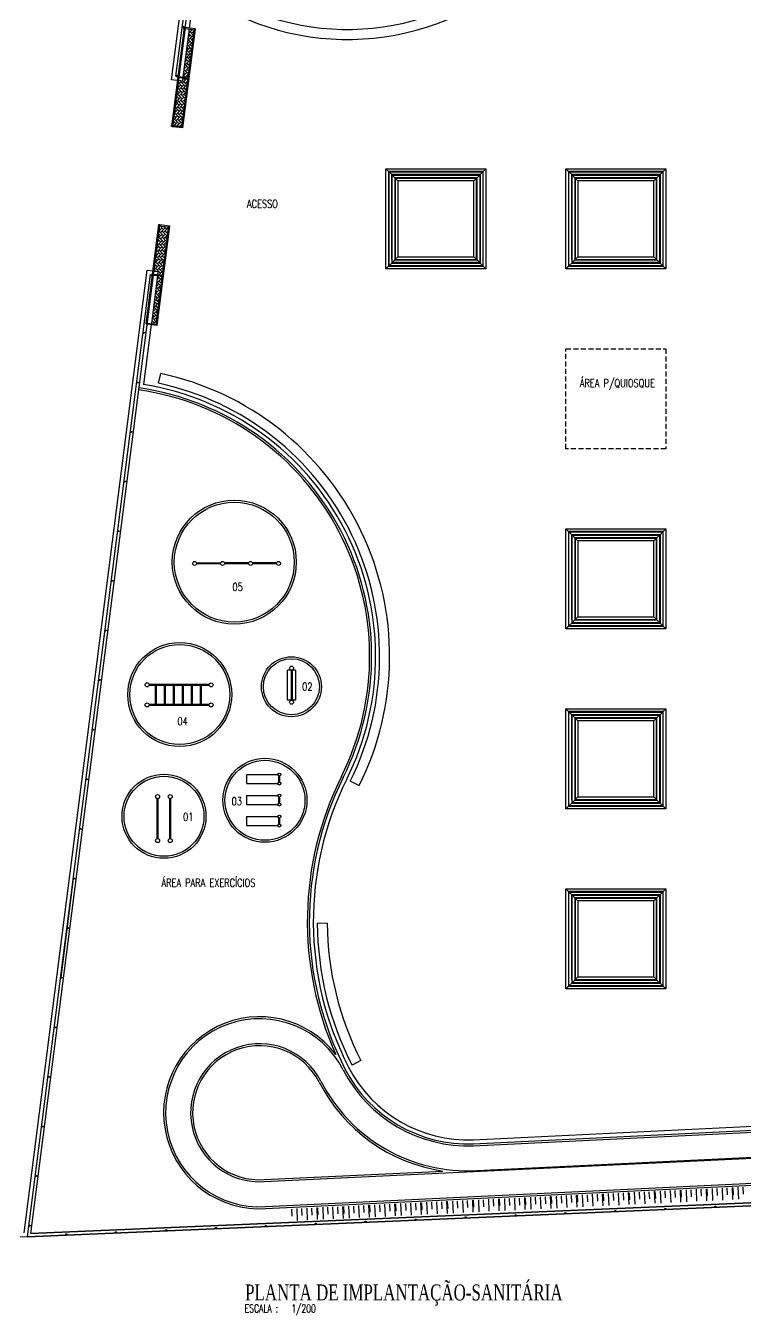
# Model space of a CAD drawing. Header units: inches. Extents: x 542787 to 543192, y 9574025 to 9574373.
# Drawn here: x 542994.6 to 543030.6, y 9574034.9 to 9574099.4 of the extents above; entities that cross this region are included whole.
import ezdxf
from ezdxf.enums import TextEntityAlignment as Align

# ---------------------------------------------------------------- set-up
doc = ezdxf.new("R2010")
doc.units = ezdxf.units.IN
doc.header["$MEASUREMENT"] = 0
doc.linetypes.add('CONTINUO', pattern=[0])
doc.linetypes.add('HIDDEN', pattern=[0.375, 0.25, -0.125])
for name, color, linetype in [('I-ARQ', 8, 'Continuous'), ('I-NORMO_ARQ', 8, 'Continuous'), ('I-NORMO_INST', 4, 'Continuous')]:
    doc.layers.add(name, color=color, linetype=linetype)
doc.styles.add('ROMANS', font='romans.shx', dxfattribs={"height": 0.025})
doc.styles.add('TITULO', font='times.ttf')

# ---------------------------------------------------------------- blocks, each defined once
blk = doc.blocks.new('MARACANAÚ')
at = {"layer": 'I-ARQ'}
for p, q in [((543300.35, 9574042.499), (543293.893, 9574194.275)), ((543293.893, 9574194.275), (543300.35, 9574042.499)), ((543300.193, 9574042.67), (543293.749, 9574194.12)), ((543293.749, 9574194.12), (543300.193, 9574042.67)), ((543295.498, 9574064.796), (543290.68, 9574163.373)), ((543295.698, 9574064.806), (543290.88, 9574163.383)), ((543295.799, 9574064.81), (543290.974, 9574163.518)), ((543295.798, 9574064.81), (543290.979, 9574163.417)), ((543297.042, 9574064.968), (543292.224, 9574163.555)), ((543297.595, 9574054.337), (543292.331, 9574163.374)), ((543298.843, 9574054.4), (543293.58, 9574163.425)), ((543298.943, 9574054.404), (543293.68, 9574163.43)), ((543297.873, 9574078.281), (543298.224, 9574078.298)), ((543297.875, 9574078.038), (543298.477, 9574078.067)), ((543297.889, 9574077.738), (543298.491, 9574077.767)), ((543297.897, 9574077.781), (543298.248, 9574077.798)), ((543297.912, 9574077.482), (543298.262, 9574077.499)), ((543297.914, 9574077.239), (543298.515, 9574077.268)), ((543297.936, 9574076.982), (543298.287, 9574076.999)), ((543297.938, 9574076.739), (543298.539, 9574076.768)), ((543297.952, 9574076.44), (543298.554, 9574076.469)), ((543297.96, 9574076.483), (543298.311, 9574076.5)), ((543298.826, 9574076.927), (543298.886, 9574076.929)), ((543298.828, 9574076.877), (543298.826, 9574076.927)), ((543298.888, 9574076.879), (543298.828, 9574076.877)), ((543298.886, 9574076.929), (543298.888, 9574076.879)), ((543297.974, 9574076.183), (543298.325, 9574076.2)), ((543297.976, 9574075.94), (543298.578, 9574075.969)), ((543297.999, 9574075.684), (543298.349, 9574075.701)), ((543298, 9574075.441), (543298.602, 9574075.47)), ((543298.015, 9574075.141), (543298.616, 9574075.17)), ((543298.023, 9574075.184), (543298.373, 9574075.201)), ((543298.037, 9574074.885), (543298.388, 9574074.902)), ((543298.039, 9574074.642), (543298.64, 9574074.671)), ((543298.061, 9574074.385), (543298.412, 9574074.402)), ((543298.932, 9574074.429), (543298.992, 9574074.432)), ((543298.934, 9574074.379), (543298.932, 9574074.429)), ((543298.994, 9574074.382), (543298.934, 9574074.379)), ((543298.992, 9574074.432), (543298.994, 9574074.382)), ((543298.063, 9574074.142), (543298.665, 9574074.171)), ((543298.077, 9574073.843), (543298.679, 9574073.872)), ((543298.085, 9574073.886), (543298.436, 9574073.903)), ((543298.1, 9574073.586), (543298.45, 9574073.603)), ((543298.102, 9574073.343), (543298.703, 9574073.372)), ((543298.124, 9574073.087), (543298.475, 9574073.104)), ((543298.126, 9574072.844), (543298.727, 9574072.873)), ((543298.14, 9574072.544), (543298.742, 9574072.573)), ((543298.148, 9574072.587), (543298.499, 9574072.604)), ((543298.162, 9574072.288), (543298.513, 9574072.305)), ((543298.164, 9574072.045), (543298.766, 9574072.074)), ((543298.187, 9574071.788), (543298.537, 9574071.805)), ((543299.038, 9574071.931), (543299.098, 9574071.934)), ((543299.04, 9574071.881), (543299.038, 9574071.931)), ((543299.1, 9574071.884), (543299.04, 9574071.881)), ((543299.098, 9574071.934), (543299.1, 9574071.884)), ((543298.188, 9574071.545), (543298.79, 9574071.574)), ((543298.203, 9574071.246), (543298.804, 9574071.275)), ((543298.211, 9574071.289), (543298.561, 9574071.306)), ((543298.225, 9574070.989), (543298.576, 9574071.006)), ((543298.227, 9574070.746), (543298.829, 9574070.775)), ((543298.249, 9574070.49), (543298.6, 9574070.507)), ((543298.251, 9574070.247), (543298.853, 9574070.276)), ((543298.266, 9574069.947), (543298.867, 9574069.976)), ((543298.273, 9574069.991), (543298.624, 9574070.007)), ((543298.288, 9574069.691), (543298.639, 9574069.708)), ((543298.29, 9574069.448), (543298.891, 9574069.477)), ((543298.312, 9574069.191), (543298.663, 9574069.208)), ((543299.144, 9574069.434), (543299.204, 9574069.436)), ((543299.147, 9574069.384), (543299.144, 9574069.434)), ((543299.207, 9574069.386), (543299.147, 9574069.384)), ((543299.204, 9574069.436), (543299.207, 9574069.386)), ((543298.314, 9574068.948), (543298.915, 9574068.977)), ((543298.328, 9574068.649), (543298.93, 9574068.678)), ((543298.336, 9574068.692), (543298.687, 9574068.709)), ((543298.35, 9574068.392), (543298.701, 9574068.409)), ((543298.352, 9574068.149), (543298.954, 9574068.178)), ((543298.375, 9574067.893), (543298.725, 9574067.91)), ((543298.376, 9574067.65), (543298.978, 9574067.679)), ((543298.391, 9574067.35), (543298.992, 9574067.379)), ((543298.399, 9574067.394), (543298.749, 9574067.41)), ((543298.413, 9574067.094), (543298.764, 9574067.111)), ((543298.415, 9574066.851), (543299.017, 9574066.88)), ((543299.251, 9574066.936), (543299.311, 9574066.938)), ((543299.253, 9574066.886), (543299.251, 9574066.936)), ((543299.313, 9574066.889), (543299.253, 9574066.886)), ((543299.311, 9574066.938), (543299.313, 9574066.889)), ((543298.437, 9574066.594), (543298.788, 9574066.611)), ((543298.439, 9574066.351), (543299.041, 9574066.38)), ((543298.454, 9574066.052), (543299.055, 9574066.081)), ((543298.461, 9574066.095), (543298.812, 9574066.112)), ((543298.476, 9574065.795), (543298.827, 9574065.812)), ((543298.478, 9574065.552), (543299.079, 9574065.581)), ((543298.5, 9574065.296), (543298.851, 9574065.313)), ((543298.502, 9574065.053), (543299.103, 9574065.082)), ((543298.516, 9574064.753), (543299.118, 9574064.782)), ((543298.524, 9574064.797), (543298.875, 9574064.813)), ((543298.539, 9574064.497), (543298.889, 9574064.514)), ((543298.54, 9574064.254), (543299.142, 9574064.283)), ((543299.357, 9574064.438), (543299.417, 9574064.441)), ((543299.359, 9574064.388), (543299.357, 9574064.438)), ((543299.419, 9574064.391), (543299.359, 9574064.388)), ((543299.417, 9574064.441), (543299.419, 9574064.391)), ((543298.563, 9574063.997), (543298.913, 9574064.014)), ((543298.564, 9574063.754), (543299.166, 9574063.783)), ((543298.579, 9574063.455), (543299.18, 9574063.484)), ((543298.587, 9574063.498), (543298.937, 9574063.515)), ((543297.495, 9574054.332), (543297.063, 9574063.278)), ((543298.601, 9574063.198), (543298.952, 9574063.215)), ((543298.603, 9574062.955), (543299.205, 9574062.984)), ((543298.625, 9574062.699), (543298.976, 9574062.716)), ((543298.627, 9574062.456), (543299.229, 9574062.485)), ((543298.642, 9574062.156), (543299.243, 9574062.185)), ((543298.649, 9574062.2), (543299, 9574062.217)), ((543298.664, 9574061.9), (543299.015, 9574061.917)), ((543298.666, 9574061.657), (543299.267, 9574061.686)), ((543299.463, 9574061.94), (543299.523, 9574061.943)), ((543299.465, 9574061.89), (543299.463, 9574061.94)), ((543299.525, 9574061.893), (543299.465, 9574061.89)), ((543299.523, 9574061.943), (543299.525, 9574061.893)), ((543298.688, 9574061.401), (543299.039, 9574061.417)), ((543298.69, 9574061.157), (543299.291, 9574061.186)), ((543298.704, 9574060.858), (543299.306, 9574060.887)), ((543298.712, 9574060.901), (543299.063, 9574060.918)), ((543298.727, 9574060.601), (543299.077, 9574060.618)), ((543298.728, 9574060.358), (543299.33, 9574060.387)), ((543298.751, 9574060.102), (543299.101, 9574060.119)), ((543298.752, 9574059.859), (543299.354, 9574059.888)), ((543298.767, 9574059.559), (543299.369, 9574059.588)), ((543298.775, 9574059.603), (543299.125, 9574059.62)), ((543277.567, 9574058.646), (543277.791, 9574059.093)), ((543291.546, 9574059.176), (543291.775, 9574058.731)), ((543298.789, 9574059.303), (543299.14, 9574059.32)), ((543298.791, 9574059.06), (543299.393, 9574059.089)), ((543299.57, 9574059.443), (543299.63, 9574059.445)), ((543299.572, 9574059.393), (543299.57, 9574059.443)), ((543299.632, 9574059.395), (543299.572, 9574059.393)), ((543299.63, 9574059.445), (543299.632, 9574059.395)), ((543298.813, 9574058.804), (543299.164, 9574058.82)), ((543298.815, 9574058.56), (543299.417, 9574058.589)), ((543298.83, 9574058.261), (543299.431, 9574058.29)), ((543298.837, 9574058.304), (543299.188, 9574058.321)), ((543298.852, 9574058.004), (543299.203, 9574058.021)), ((543298.854, 9574057.761), (543299.455, 9574057.79)), ((543284.678, 9574057.493), (543284.681, 9574056.993)), ((543298.876, 9574057.505), (543299.227, 9574057.522)), ((543298.878, 9574057.262), (543299.479, 9574057.291)), ((543298.892, 9574056.962), (543299.494, 9574056.991)), ((543298.9, 9574057.006), (543299.251, 9574057.023)), ((543299.676, 9574056.945), (543299.736, 9574056.948)), ((543299.736, 9574056.948), (543299.738, 9574056.898)), ((543298.915, 9574056.706), (543299.265, 9574056.723)), ((543298.916, 9574056.463), (543299.518, 9574056.492)), ((543299.678, 9574056.895), (543299.676, 9574056.945)), ((543299.738, 9574056.898), (543299.678, 9574056.895)), ((543272.019, 9574055.68), (543273.526, 9574055.68)), ((543272.023, 9574055.905), (543272.023, 9574055.73)), ((543272.023, 9574055.905), (543273.523, 9574055.905)), ((543272.023, 9574055.73), (543273.526, 9574055.73)), ((543272.023, 9574055.68), (543272.023, 9574055.505)), ((543273.523, 9574055.905), (543273.523, 9574055.73)), ((543273.523, 9574055.68), (543273.523, 9574055.505)), ((543298.939, 9574056.207), (543299.289, 9574056.223)), ((543298.941, 9574055.963), (543299.542, 9574055.992)), ((543298.963, 9574055.707), (543299.314, 9574055.724)), ((543273.523, 9574055.505), (543272.023, 9574055.505)), ((543277.244, 9574053.449), (543277.244, 9574055.024)), ((543277.3, 9574055.049), (543277.638, 9574055.049)), ((543277.319, 9574055.099), (543277.619, 9574055.099)), ((543277.694, 9574053.449), (543277.694, 9574055.024)), ((543278.294, 9574053.449), (543278.294, 9574055.024)), ((543278.35, 9574055.049), (543278.688, 9574055.049)), ((543278.369, 9574055.099), (543278.669, 9574055.099)), ((543278.744, 9574053.449), (543278.744, 9574055.024)), ((543279.344, 9574053.449), (543279.344, 9574055.024)), ((543279.4, 9574055.049), (543279.738, 9574055.049)), ((543279.419, 9574055.099), (543279.719, 9574055.099)), ((543279.794, 9574053.449), (543279.794, 9574055.024)), ((543242.349, 9574050.072), (543208.37, 9574054.42)), ((543266.665, 9574054.958), (543266.663, 9574053.751)), ((543266.715, 9574054.957), (543266.713, 9574053.754)), ((543299.782, 9574054.447), (543299.842, 9574054.45)), ((543299.784, 9574054.397), (543299.782, 9574054.447)), ((543299.844, 9574054.4), (543299.784, 9574054.397)), ((543299.842, 9574054.45), (543299.844, 9574054.4)), ((543242.503, 9574049.699), (543208.325, 9574054.073)), ((543242.33, 9574049.923), (543208.35, 9574054.271)), ((543266.663, 9574053.558), (543266.662, 9574052.351)), ((543266.713, 9574053.557), (543266.712, 9574052.351)), ((543277.244, 9574053.449), (543277.694, 9574053.449)), ((543278.294, 9574053.449), (543278.744, 9574053.449)), ((543279.344, 9574053.449), (543279.794, 9574053.449)), ((543266.666, 9574052.156), (543266.665, 9574050.954)), ((543266.716, 9574052.159), (543266.715, 9574050.951)), ((543299.888, 9574051.949), (543299.948, 9574051.952)), ((543299.89, 9574051.9), (543299.888, 9574051.949)), ((543299.95, 9574051.902), (543299.89, 9574051.9)), ((543299.948, 9574051.952), (543299.95, 9574051.902)), ((543272.733, 9574051.582), (543272.732, 9574048.579)), ((543272.783, 9574051.582), (543272.782, 9574048.579)), ((543273.735, 9574051.207), (543272.783, 9574051.207)), ((543273.735, 9574051.157), (543272.783, 9574051.157)), ((543273.736, 9574051.584), (543273.734, 9574048.581)), ((543273.786, 9574051.584), (543273.784, 9574048.58)), ((543237.181, 9574050.935), (543239.919, 9574050.584)), ((543239.957, 9574050.882), (543239.894, 9574050.386)), ((543239.943, 9574050.38), (543240.007, 9574050.876)), ((543239.951, 9574050.832), (543244.91, 9574050.198)), ((543239.957, 9574050.882), (543244.917, 9574050.247)), ((543239.969, 9574050.578), (543242.374, 9574050.27)), ((543240.015, 9574050.572), (543239.973, 9574050.614)), ((543239.977, 9574050.645), (543240.037, 9574050.705)), ((543240.193, 9574050.55), (543239.991, 9574050.752)), ((543240, 9574050.824), (543240.002, 9574050.826)), ((543240.193, 9574050.705), (543240.082, 9574050.816)), ((543240.115, 9574050.783), (543240.14, 9574050.808)), ((543240.115, 9574050.627), (543240.278, 9574050.791)), ((543240.192, 9574050.549), (543240.348, 9574050.705)), ((543240.504, 9574050.55), (543240.27, 9574050.783)), ((543240.371, 9574050.527), (543240.27, 9574050.627)), ((543240.33, 9574050.532), (543240.348, 9574050.55)), ((543240.426, 9574050.627), (543240.554, 9574050.755)), ((543240.504, 9574050.705), (543240.439, 9574050.77)), ((543240.468, 9574050.514), (543240.659, 9574050.705)), ((543240.728, 9574050.481), (543240.582, 9574050.627)), ((543240.606, 9574050.497), (543240.659, 9574050.55)), ((543240.815, 9574050.55), (543240.618, 9574050.747)), ((543240.737, 9574050.627), (543240.83, 9574050.72)), ((543240.744, 9574050.479), (543240.968, 9574050.702)), ((543240.815, 9574050.705), (543240.796, 9574050.724)), ((543240.882, 9574050.461), (543240.971, 9574050.55)), ((543241.085, 9574050.435), (543240.893, 9574050.627)), ((543241.126, 9574050.55), (543240.974, 9574050.701)), ((543241.048, 9574050.627), (543241.105, 9574050.685)), ((543241.048, 9574050.472), (543241.243, 9574050.667)), ((543241.158, 9574050.426), (543241.282, 9574050.55)), ((543241.437, 9574050.394), (543241.204, 9574050.627)), ((543241.437, 9574050.55), (543241.331, 9574050.656)), ((543241.359, 9574050.627), (543241.381, 9574050.649)), ((543241.359, 9574050.472), (543241.519, 9574050.632)), ((543241.434, 9574050.391), (543241.593, 9574050.55)), ((543241.748, 9574050.394), (543241.515, 9574050.627)), ((543241.671, 9574050.472), (543241.795, 9574050.596)), ((543241.748, 9574050.55), (543241.688, 9574050.61)), ((543241.71, 9574050.355), (543241.904, 9574050.55)), ((543242.059, 9574050.394), (543241.866, 9574050.587)), ((543241.982, 9574050.472), (543242.071, 9574050.561)), ((543241.985, 9574050.32), (543242.209, 9574050.543)), ((543242.059, 9574050.55), (543242.045, 9574050.565)), ((543242.371, 9574050.394), (543242.223, 9574050.542)), ((543242.293, 9574050.472), (543242.347, 9574050.526)), ((543242.349, 9574050.072), (543242.412, 9574050.565)), ((543242.398, 9574050.066), (543242.462, 9574050.562)), ((543242.451, 9574050.474), (543242.485, 9574050.508)), ((543273.735, 9574050.757), (543272.783, 9574050.757)), ((543273.735, 9574050.707), (543272.783, 9574050.707)), ((543239.825, 9574050.244), (543239.833, 9574050.303)), ((543239.875, 9574050.237), (543239.825, 9574050.244)), ((543239.833, 9574050.303), (543239.882, 9574050.297)), ((543239.882, 9574050.297), (543239.875, 9574050.237)), ((543239.886, 9574050.327), (543244.846, 9574049.692)), ((543239.894, 9574050.386), (543244.853, 9574049.751)), ((543240.907, 9574050.458), (543240.893, 9574050.472)), ((543241.263, 9574050.412), (543241.204, 9574050.472)), ((543241.62, 9574050.367), (543241.515, 9574050.472)), ((543241.572, 9574050.373), (543241.593, 9574050.394)), ((543241.977, 9574050.321), (543241.826, 9574050.472)), ((543241.847, 9574050.338), (543241.904, 9574050.394)), ((543242.123, 9574050.302), (543242.215, 9574050.394)), ((543242.334, 9574050.275), (543242.137, 9574050.472)), ((543242.155, 9574050.298), (543242.137, 9574050.316)), ((543242.28, 9574049.929), (543242.288, 9574049.989)), ((543242.33, 9574049.923), (543242.28, 9574049.929)), ((543242.288, 9574049.989), (543242.337, 9574049.983)), ((543242.293, 9574050.316), (543242.393, 9574050.416)), ((543242.33, 9574049.923), (543242.349, 9574050.072)), ((543242.337, 9574049.983), (543242.33, 9574049.923)), ((543242.424, 9574050.264), (543242.572, 9574050.245)), ((543242.428, 9574050.296), (543242.526, 9574050.394)), ((543242.512, 9574050.253), (543242.448, 9574050.316)), ((543242.682, 9574050.239), (543242.45, 9574050.47)), ((543242.539, 9574049.987), (543242.503, 9574049.699)), ((543242.572, 9574050.245), (543242.547, 9574050.047)), ((543242.565, 9574050.044), (543242.549, 9574050.06)), ((543242.682, 9574050.083), (543242.566, 9574050.198)), ((543242.682, 9574050.394), (543242.58, 9574050.496)), ((543242.604, 9574050.472), (543242.623, 9574050.491)), ((543242.604, 9574050.316), (543242.76, 9574050.473)), ((543242.604, 9574050.161), (543242.837, 9574050.394)), ((543242.634, 9574050.035), (543242.837, 9574050.239)), ((543242.993, 9574050.239), (543242.759, 9574050.472)), ((543242.993, 9574050.083), (543242.759, 9574050.316)), ((543242.922, 9574049.999), (543242.759, 9574050.161)), ((543242.772, 9574050.018), (543242.837, 9574050.083)), ((543242.915, 9574050.316), (543243.036, 9574050.438)), ((543242.915, 9574050.161), (543243.148, 9574050.394)), ((543242.915, 9574050.005), (543243.148, 9574050.239)), ((543242.993, 9574050.394), (543242.937, 9574050.45)), ((543243.048, 9574049.982), (543243.148, 9574050.083)), ((543243.304, 9574050.083), (543243.071, 9574050.316)), ((543243.278, 9574049.953), (543243.071, 9574050.161)), ((543243.1, 9574049.976), (543243.071, 9574050.005)), ((543243.304, 9574050.239), (543243.115, 9574050.428)), ((543243.226, 9574050.316), (543243.312, 9574050.402)), ((543243.226, 9574050.161), (543243.45, 9574050.385)), ((543243.226, 9574050.005), (543243.46, 9574050.239)), ((543243.304, 9574050.394), (543243.293, 9574050.405)), ((543243.324, 9574049.947), (543243.46, 9574050.083)), ((543243.615, 9574050.083), (543243.382, 9574050.316)), ((543243.615, 9574049.927), (543243.382, 9574050.161)), ((543243.457, 9574049.93), (543243.382, 9574050.005)), ((543243.615, 9574050.239), (543243.472, 9574050.382)), ((543243.537, 9574050.316), (543243.588, 9574050.367)), ((543243.537, 9574050.161), (543243.726, 9574050.349)), ((543243.537, 9574050.005), (543243.771, 9574050.239)), ((543243.6, 9574049.912), (543243.771, 9574050.083)), ((543243.926, 9574050.083), (543243.693, 9574050.316)), ((543243.926, 9574049.927), (543243.693, 9574050.161)), ((543243.814, 9574049.884), (543243.693, 9574050.005)), ((543243.737, 9574049.894), (543243.771, 9574049.927)), ((543243.926, 9574050.239), (543243.829, 9574050.336)), ((543243.848, 9574050.316), (543243.864, 9574050.332)), ((543243.848, 9574050.161), (543244.002, 9574050.314)), ((543243.848, 9574050.005), (543244.082, 9574050.239)), ((543243.875, 9574049.877), (543244.082, 9574050.083)), ((543244.237, 9574049.927), (543244.004, 9574050.161)), ((543244.17, 9574049.839), (543244.004, 9574050.005)), ((543244.237, 9574050.083), (543244.007, 9574050.313)), ((543244.013, 9574049.859), (543244.082, 9574049.927)), ((543244.16, 9574050.161), (543244.278, 9574050.279)), ((543244.16, 9574050.005), (543244.393, 9574050.239)), ((543244.16, 9574049.85), (543244.393, 9574050.083)), ((543244.237, 9574050.239), (543244.185, 9574050.291)), ((543244.289, 9574049.824), (543244.393, 9574049.927)), ((543244.548, 9574049.927), (543244.315, 9574050.161)), ((543244.527, 9574049.793), (543244.315, 9574050.005)), ((543244.548, 9574050.083), (543244.364, 9574050.268)), ((543244.471, 9574050.161), (543244.553, 9574050.243)), ((543244.471, 9574050.005), (543244.691, 9574050.226)), ((543244.471, 9574049.85), (543244.704, 9574050.083)), ((543244.548, 9574050.239), (543244.542, 9574050.245)), ((543244.565, 9574049.788), (543244.704, 9574049.927)), ((543244.829, 9574049.958), (543244.626, 9574050.161)), ((543244.812, 9574049.82), (543244.626, 9574050.005)), ((543244.847, 9574050.096), (543244.72, 9574050.222)), ((543244.782, 9574050.161), (543244.829, 9574050.208)), ((543244.782, 9574050.005), (543244.843, 9574050.067)), ((543244.782, 9574049.85), (543244.82, 9574049.888)), ((543244.804, 9574049.758), (543244.867, 9574050.254)), ((543244.917, 9574050.247), (543244.853, 9574049.751)), ((543273.735, 9574050.307), (543272.783, 9574050.307)), ((543273.735, 9574050.257), (543272.783, 9574050.257)), ((543273.735, 9574049.857), (543272.783, 9574049.857)), ((543244.349, 9574049.816), (543244.315, 9574049.85)), ((543244.706, 9574049.77), (543244.626, 9574049.85)), ((543244.703, 9574049.771), (543244.704, 9574049.772)), ((543249.827, 9574049.619), (543249.763, 9574049.123)), ((543249.813, 9574049.117), (543249.876, 9574049.613)), ((543249.814, 9574049.126), (543249.993, 9574049.305)), ((543254.78, 9574048.935), (543249.82, 9574049.57)), ((543254.786, 9574048.985), (543249.827, 9574049.619)), ((543249.837, 9574049.304), (543249.993, 9574049.461)), ((543249.838, 9574049.305), (543249.837, 9574049.306)), ((543249.86, 9574049.483), (543249.932, 9574049.555)), ((543250.149, 9574049.305), (543249.915, 9574049.539)), ((543250.149, 9574049.15), (543249.915, 9574049.383)), ((543250.057, 9574049.086), (543249.915, 9574049.227)), ((543250.071, 9574049.383), (543250.208, 9574049.52)), ((543250.071, 9574049.227), (543250.304, 9574049.461)), ((543250.149, 9574049.461), (543250.072, 9574049.537)), ((543250.082, 9574049.082), (543250.304, 9574049.305)), ((543250.46, 9574049.15), (543250.227, 9574049.383)), ((543250.414, 9574049.04), (543250.227, 9574049.227)), ((543250.46, 9574049.305), (543250.251, 9574049.515)), ((543250.382, 9574049.383), (543250.484, 9574049.485)), ((543250.382, 9574049.227), (543250.615, 9574049.461)), ((543250.382, 9574049.072), (543250.615, 9574049.305)), ((543250.46, 9574049.461), (543250.429, 9574049.492)), ((543250.771, 9574049.15), (543250.538, 9574049.383)), ((543250.771, 9574048.994), (543250.538, 9574049.227)), ((543250.771, 9574049.305), (543250.607, 9574049.469)), ((543250.693, 9574049.383), (543250.76, 9574049.449)), ((543250.693, 9574049.227), (543250.898, 9574049.432)), ((543250.693, 9574049.072), (543250.927, 9574049.305)), ((543251.082, 9574049.15), (543250.849, 9574049.383)), ((543251.082, 9574048.994), (543250.849, 9574049.227)), ((543251.082, 9574049.305), (543250.964, 9574049.423)), ((543251.004, 9574049.383), (543251.035, 9574049.414)), ((543251.004, 9574049.227), (543251.173, 9574049.396)), ((543251.004, 9574049.072), (543251.238, 9574049.305)), ((543251.393, 9574049.15), (543251.16, 9574049.383)), ((543251.393, 9574048.994), (543251.16, 9574049.227)), ((543251.315, 9574049.227), (543251.449, 9574049.361)), ((543251.315, 9574049.072), (543251.549, 9574049.305)), ((543251.393, 9574049.305), (543251.321, 9574049.378)), ((543251.704, 9574048.994), (543251.471, 9574049.227)), ((543251.704, 9574049.15), (543251.499, 9574049.355)), ((543251.627, 9574049.227), (543251.725, 9574049.326)), ((543251.627, 9574049.072), (543251.86, 9574049.305)), ((543251.704, 9574049.305), (543251.678, 9574049.332)), ((543252.016, 9574048.994), (543251.782, 9574049.227)), ((543252.016, 9574049.15), (543251.856, 9574049.309)), ((543251.938, 9574049.227), (543252.001, 9574049.291)), ((543251.938, 9574049.072), (543252.139, 9574049.273)), ((543252.251, 9574049.069), (543252.093, 9574049.227)), ((543252.269, 9574049.207), (543252.213, 9574049.263)), ((543252.218, 9574048.809), (543252.282, 9574049.305)), ((543252.249, 9574049.227), (543252.275, 9574049.254)), ((543252.268, 9574048.803), (543252.331, 9574049.295)), ((543252.31, 9574049.133), (543252.415, 9574049.238)), ((543252.638, 9574048.994), (543252.404, 9574049.227)), ((543252.638, 9574049.15), (543252.57, 9574049.218)), ((543273.735, 9574049.357), (543272.782, 9574049.357)), ((543273.735, 9574049.807), (543272.783, 9574049.807)), ((543273.735, 9574049.407), (543272.783, 9574049.407)), ((543280.445, 9574049.66), (543278.442, 9574049.66)), ((543280.445, 9574049.61), (543278.442, 9574049.61)), ((543299.995, 9574049.452), (543300.055, 9574049.454)), ((543299.997, 9574049.402), (543299.995, 9574049.452)), ((543300.057, 9574049.404), (543299.997, 9574049.402)), ((543300.055, 9574049.454), (543300.057, 9574049.404)), ((543254.715, 9574048.429), (543249.756, 9574049.064)), ((543254.723, 9574048.489), (543249.763, 9574049.123)), ((543249.838, 9574049.15), (543249.819, 9574049.168)), ((543249.944, 9574049.1), (543249.993, 9574049.15)), ((543250.22, 9574049.065), (543250.304, 9574049.15)), ((543250.236, 9574049.063), (543250.227, 9574049.072)), ((543250.495, 9574049.03), (543250.615, 9574049.15)), ((543250.592, 9574049.017), (543250.538, 9574049.072)), ((543250.771, 9574048.994), (543250.927, 9574049.15)), ((543250.949, 9574048.971), (543250.849, 9574049.072)), ((543250.909, 9574048.977), (543250.927, 9574048.994)), ((543251.047, 9574048.959), (543251.238, 9574049.15)), ((543251.306, 9574048.926), (543251.16, 9574049.072)), ((543251.185, 9574048.941), (543251.238, 9574048.994)), ((543251.323, 9574048.924), (543251.549, 9574049.15)), ((543251.461, 9574048.906), (543251.549, 9574048.994)), ((543251.663, 9574048.88), (543251.471, 9574049.072)), ((543251.484, 9574048.903), (543251.471, 9574048.916)), ((543251.627, 9574048.916), (543251.86, 9574049.15)), ((543251.737, 9574048.871), (543251.86, 9574048.994)), ((543252.016, 9574048.839), (543251.782, 9574049.072)), ((543251.841, 9574048.857), (543251.782, 9574048.916)), ((543251.938, 9574048.916), (543252.171, 9574049.15)), ((543252.012, 9574048.835), (543252.079, 9574048.902)), ((543252.025, 9574048.481), (543252.062, 9574048.769)), ((543252.069, 9574048.828), (543252.095, 9574049.026)), ((543252.145, 9574049.02), (543252.093, 9574049.072)), ((543252.095, 9574049.026), (543252.244, 9574049.007)), ((543252.249, 9574049.072), (543252.252, 9574049.075)), ((543252.249, 9574048.654), (543252.268, 9574048.803)), ((543252.249, 9574048.654), (543252.256, 9574048.713)), ((543300.35, 9574042.499), (543252.249, 9574048.654)), ((543252.298, 9574048.648), (543252.249, 9574048.654)), ((543252.256, 9574048.713), (543252.306, 9574048.707)), ((543300.193, 9574042.67), (543252.268, 9574048.803)), ((543252.293, 9574049.001), (543254.699, 9574048.693)), ((543252.323, 9574048.997), (543252.296, 9574049.025)), ((543252.306, 9574048.707), (543252.298, 9574048.648)), ((543252.327, 9574049.15), (543252.314, 9574049.162)), ((543252.329, 9574048.997), (543252.482, 9574049.15)), ((543252.502, 9574048.974), (543252.404, 9574049.072)), ((543252.467, 9574048.979), (543252.482, 9574048.994)), ((543252.56, 9574049.072), (543252.69, 9574049.202)), ((543252.605, 9574048.961), (543252.793, 9574049.15)), ((543252.859, 9574048.929), (543252.716, 9574049.072)), ((543252.743, 9574048.944), (543252.793, 9574048.994)), ((543252.949, 9574048.994), (543252.748, 9574049.195)), ((543252.871, 9574049.072), (543252.966, 9574049.167)), ((543252.881, 9574048.926), (543253.104, 9574049.149)), ((543252.949, 9574049.15), (543252.926, 9574049.172)), ((543253.019, 9574048.908), (543253.104, 9574048.994)), ((543253.215, 9574048.883), (543253.027, 9574049.072)), ((543253.037, 9574048.906), (543253.027, 9574048.916)), ((543253.26, 9574048.994), (543253.105, 9574049.149)), ((543253.182, 9574049.072), (543253.242, 9574049.132)), ((543253.182, 9574048.916), (543253.38, 9574049.114)), ((543253.295, 9574048.873), (543253.416, 9574048.994)), ((543253.571, 9574048.839), (543253.338, 9574049.072)), ((543253.394, 9574048.86), (543253.338, 9574048.916)), ((543253.571, 9574048.994), (543253.462, 9574049.104)), ((543253.493, 9574049.072), (543253.518, 9574049.096)), ((543253.493, 9574048.916), (543253.656, 9574049.079)), ((543253.57, 9574048.838), (543253.727, 9574048.994)), ((543253.882, 9574048.839), (543253.649, 9574049.072)), ((543253.751, 9574048.815), (543253.649, 9574048.916)), ((543253.708, 9574048.82), (543253.727, 9574048.839)), ((543253.805, 9574048.916), (543253.932, 9574049.043)), ((543253.882, 9574048.994), (543253.818, 9574049.058)), ((543253.846, 9574048.802), (543254.038, 9574048.994)), ((543254.107, 9574048.769), (543253.96, 9574048.916)), ((543253.984, 9574048.785), (543254.038, 9574048.839)), ((543254.193, 9574048.839), (543253.997, 9574049.035)), ((543254.116, 9574048.916), (543254.208, 9574049.008)), ((543254.122, 9574048.767), (543254.345, 9574048.991)), ((543254.193, 9574048.994), (543254.175, 9574049.012)), ((543254.26, 9574048.749), (543254.349, 9574048.839)), ((543254.464, 9574048.723), (543254.271, 9574048.916)), ((543254.286, 9574048.746), (543254.271, 9574048.761)), ((543254.505, 9574048.839), (543254.354, 9574048.99)), ((543254.427, 9574048.916), (543254.483, 9574048.973)), ((543254.427, 9574048.761), (543254.621, 9574048.955)), ((543254.536, 9574048.714), (543254.66, 9574048.839)), ((543254.711, 9574048.788), (543254.582, 9574048.916)), ((543254.643, 9574048.7), (543254.582, 9574048.761)), ((543254.673, 9574048.495), (543254.737, 9574048.991)), ((543254.728, 9574048.926), (543254.71, 9574048.944)), ((543254.786, 9574048.985), (543254.723, 9574048.489)), ((543254.748, 9574048.687), (543257.745, 9574048.304)), ((543257.681, 9574049.055), (543257.192, 9574049.159)), ((543273.734, 9574048.957), (543272.782, 9574048.957)), ((543273.734, 9574048.907), (543272.782, 9574048.907)), ((543280.447, 9574049.031), (543278.444, 9574049.031)), ((543280.447, 9574048.981), (543278.444, 9574048.981)), ((543300.158, 9574042.322), (543252.025, 9574048.481)), ((543255.131, 9574048.285), (543255.138, 9574048.345)), ((543255.18, 9574048.279), (543255.131, 9574048.285)), ((543255.138, 9574048.345), (543255.188, 9574048.338)), ((543255.188, 9574048.338), (543255.18, 9574048.279)), ((543257.611, 9574047.968), (543257.618, 9574048.027)), ((543257.66, 9574047.962), (543257.611, 9574047.968)), ((543257.618, 9574048.027), (543257.668, 9574048.021)), ((543257.668, 9574048.021), (543257.66, 9574047.962)), ((543260.09, 9574047.651), (543260.098, 9574047.71)), ((543260.14, 9574047.644), (543260.09, 9574047.651)), ((543260.098, 9574047.71), (543260.147, 9574047.704)), ((543260.147, 9574047.704), (543260.14, 9574047.644)), ((543262.57, 9574047.333), (543262.578, 9574047.393)), ((543262.62, 9574047.327), (543262.57, 9574047.333)), ((543262.578, 9574047.393), (543262.627, 9574047.386)), ((543262.627, 9574047.386), (543262.62, 9574047.327)), ((543265.05, 9574047.016), (543265.057, 9574047.075)), ((543265.099, 9574047.01), (543265.05, 9574047.016)), ((543265.057, 9574047.075), (543265.107, 9574047.069)), ((543265.107, 9574047.069), (543265.099, 9574047.01)), ((543267.53, 9574046.699), (543267.537, 9574046.758)), ((543267.579, 9574046.692), (543267.53, 9574046.699)), ((543267.537, 9574046.758), (543267.587, 9574046.752)), ((543267.587, 9574046.752), (543267.579, 9574046.692)), ((543300.101, 9574046.954), (543300.161, 9574046.957)), ((543300.103, 9574046.904), (543300.101, 9574046.954)), ((543300.163, 9574046.907), (543300.103, 9574046.904)), ((543300.161, 9574046.957), (543300.163, 9574046.907)), ((543270.009, 9574046.381), (543270.017, 9574046.441)), ((543270.059, 9574046.375), (543270.009, 9574046.381)), ((543270.017, 9574046.441), (543270.067, 9574046.435)), ((543270.067, 9574046.435), (543270.059, 9574046.375)), ((543272.489, 9574046.064), (543272.497, 9574046.124)), ((543272.539, 9574046.058), (543272.489, 9574046.064)), ((543272.497, 9574046.124), (543272.546, 9574046.117)), ((543272.546, 9574046.117), (543272.539, 9574046.058)), ((543274.969, 9574045.747), (543274.977, 9574045.806)), ((543275.019, 9574045.74), (543274.969, 9574045.747)), ((543274.977, 9574045.806), (543275.026, 9574045.8)), ((543275.026, 9574045.8), (543275.019, 9574045.74)), ((543277.449, 9574045.429), (543277.456, 9574045.489)), ((543277.498, 9574045.423), (543277.449, 9574045.429)), ((543277.456, 9574045.489), (543277.506, 9574045.483)), ((543277.506, 9574045.483), (543277.498, 9574045.423)), ((543279.929, 9574045.112), (543279.936, 9574045.172)), ((543279.978, 9574045.106), (543279.929, 9574045.112)), ((543279.936, 9574045.172), (543279.986, 9574045.165)), ((543279.986, 9574045.165), (543279.978, 9574045.106)), ((543282.408, 9574044.795), (543282.416, 9574044.854)), ((543282.458, 9574044.788), (543282.408, 9574044.795)), ((543282.416, 9574044.854), (543282.466, 9574044.848)), ((543282.466, 9574044.848), (543282.458, 9574044.788)), ((543282.458, 9574044.788), (543287.368, 9574044.16)), ((543284.888, 9574044.478), (543284.896, 9574044.537)), ((543284.938, 9574044.471), (543284.888, 9574044.478)), ((543284.896, 9574044.537), (543284.945, 9574044.531)), ((543284.945, 9574044.531), (543284.938, 9574044.471)), ((543287.368, 9574044.16), (543287.376, 9574044.22)), ((543287.417, 9574044.154), (543287.368, 9574044.16)), ((543287.376, 9574044.22), (543287.425, 9574044.213)), ((543287.425, 9574044.213), (543287.417, 9574044.154)), ((543300.207, 9574044.456), (543300.267, 9574044.459)), ((543300.209, 9574044.406), (543300.207, 9574044.456)), ((543300.269, 9574044.409), (543300.209, 9574044.406)), ((543300.267, 9574044.459), (543300.269, 9574044.409)), ((543289.848, 9574043.843), (543289.855, 9574043.902)), ((543289.897, 9574043.837), (543289.848, 9574043.843)), ((543289.855, 9574043.902), (543289.905, 9574043.896)), ((543289.905, 9574043.896), (543289.897, 9574043.837)), ((543292.327, 9574043.526), (543292.335, 9574043.585)), ((543292.377, 9574043.519), (543292.327, 9574043.526)), ((543292.335, 9574043.585), (543292.385, 9574043.579)), ((543292.385, 9574043.579), (543292.377, 9574043.519)), ((543294.807, 9574043.208), (543294.815, 9574043.268)), ((543294.857, 9574043.202), (543294.807, 9574043.208)), ((543294.815, 9574043.268), (543294.864, 9574043.262)), ((543294.864, 9574043.262), (543294.857, 9574043.202)), ((543297.287, 9574042.891), (543297.295, 9574042.951)), ((543297.337, 9574042.885), (543297.287, 9574042.891)), ((543297.295, 9574042.951), (543297.344, 9574042.944)), ((543297.344, 9574042.944), (543297.337, 9574042.885)), ((543299.767, 9574042.574), (543299.774, 9574042.633)), ((543299.816, 9574042.567), (543299.767, 9574042.574)), ((543299.774, 9574042.633), (543299.824, 9574042.627)), ((543299.824, 9574042.627), (543299.816, 9574042.567))]:
    blk.add_line(p, q, dxfattribs=at)
at = {"layer": 'I-ARQ', "ltscale": 10}
for p, q in [((543247.095, 9574074.293), (543246.96, 9574074.428)), ((543246.96, 9574069.428), (543246.96, 9574074.428)), ((543246.96, 9574074.428), (543247.095, 9574074.428)), ((543246.96, 9574074.293), (543246.96, 9574074.428)), ((543246.96, 9574074.428), (543251.96, 9574074.428)), ((543251.825, 9574074.293), (543251.96, 9574074.428)), ((543251.96, 9574074.428), (543251.96, 9574069.428)), ((543265.095, 9574074.293), (543264.96, 9574074.428)), ((543264.96, 9574069.428), (543264.96, 9574074.428)), ((543264.96, 9574074.428), (543265.095, 9574074.428)), ((543264.96, 9574074.293), (543264.96, 9574074.428)), ((543264.96, 9574074.428), (543269.96, 9574074.428)), ((543269.825, 9574074.293), (543269.96, 9574074.428)), ((543269.96, 9574074.428), (543269.96, 9574069.428)), ((543274.095, 9574074.293), (543273.96, 9574074.428)), ((543273.96, 9574069.428), (543273.96, 9574074.428)), ((543273.96, 9574074.428), (543274.095, 9574074.428)), ((543273.96, 9574074.293), (543273.96, 9574074.428)), ((543273.96, 9574074.428), (543278.96, 9574074.428)), ((543278.825, 9574074.293), (543278.96, 9574074.428)), ((543278.96, 9574074.428), (543278.96, 9574069.428)), ((543283.095, 9574074.293), (543282.96, 9574074.428)), ((543282.96, 9574069.428), (543282.96, 9574074.428)), ((543282.96, 9574074.428), (543283.095, 9574074.428)), ((543282.96, 9574074.293), (543282.96, 9574074.428)), ((543282.96, 9574074.428), (543287.96, 9574074.428)), ((543287.825, 9574074.293), (543287.96, 9574074.428)), ((543287.96, 9574074.428), (543287.96, 9574069.428)), ((543246.96, 9574074.138), (543246.96, 9574074.273)), ((543246.96, 9574073.983), (543246.96, 9574074.118)), ((543251.825, 9574074.293), (543247.095, 9574074.293)), ((543247.095, 9574074.293), (543247.095, 9574069.563)), ((543247.25, 9574074.138), (543247.115, 9574074.273)), ((543247.115, 9574074.273), (543251.805, 9574074.273)), ((543247.115, 9574069.583), (543247.115, 9574074.273)), ((543251.67, 9574074.138), (543247.25, 9574074.138)), ((543247.25, 9574074.003), (543247.25, 9574074.138)), ((543247.25, 9574074.138), (543251.67, 9574074.138)), ((543247.25, 9574074.138), (543247.25, 9574069.718)), ((543247.25, 9574069.718), (543247.25, 9574073.963)), ((543247.405, 9574073.983), (543247.27, 9574074.118)), ((543247.27, 9574069.738), (543247.27, 9574074.118)), ((543247.27, 9574074.118), (543251.65, 9574074.118)), ((543251.515, 9574073.983), (543247.405, 9574073.983)), ((543247.405, 9574073.983), (543247.405, 9574069.873)), ((543247.425, 9574073.963), (543247.56, 9574073.828)), ((543247.425, 9574069.893), (543247.425, 9574073.963)), ((543247.425, 9574073.963), (543247.425, 9574069.893)), ((543251.495, 9574073.963), (543247.425, 9574073.963)), ((543251.36, 9574073.828), (543247.56, 9574073.828)), ((543247.56, 9574073.828), (543247.56, 9574070.028)), ((543251.495, 9574073.963), (543251.36, 9574073.828)), ((543251.36, 9574070.028), (543251.36, 9574073.828)), ((543251.495, 9574069.893), (543251.495, 9574073.963)), ((543251.515, 9574073.983), (543251.65, 9574074.118)), ((543251.515, 9574069.873), (543251.515, 9574073.983)), ((543251.65, 9574074.118), (543251.65, 9574069.738)), ((543251.67, 9574074.138), (543251.805, 9574074.273)), ((543251.67, 9574069.718), (543251.67, 9574074.138)), ((543251.67, 9574074.138), (543251.67, 9574069.893)), ((543251.805, 9574074.273), (543251.805, 9574069.583)), ((543251.825, 9574069.563), (543251.825, 9574074.293)), ((543264.96, 9574074.138), (543264.96, 9574074.273)), ((543264.96, 9574073.983), (543264.96, 9574074.118)), ((543269.825, 9574074.293), (543265.095, 9574074.293)), ((543265.095, 9574074.293), (543265.095, 9574069.563)), ((543265.25, 9574074.138), (543265.115, 9574074.273)), ((543265.115, 9574074.273), (543269.805, 9574074.273)), ((543265.115, 9574069.583), (543265.115, 9574074.273)), ((543269.67, 9574074.138), (543265.25, 9574074.138)), ((543265.25, 9574074.003), (543265.25, 9574074.138)), ((543265.25, 9574074.138), (543269.67, 9574074.138)), ((543265.25, 9574074.138), (543265.25, 9574069.718)), ((543265.25, 9574069.718), (543265.25, 9574073.963)), ((543265.405, 9574073.983), (543265.27, 9574074.118)), ((543265.27, 9574069.738), (543265.27, 9574074.118)), ((543265.27, 9574074.118), (543269.65, 9574074.118)), ((543269.515, 9574073.983), (543265.405, 9574073.983)), ((543265.405, 9574073.983), (543265.405, 9574069.873)), ((543265.425, 9574073.963), (543265.56, 9574073.828)), ((543265.425, 9574069.893), (543265.425, 9574073.963)), ((543265.425, 9574073.963), (543265.425, 9574069.893)), ((543269.495, 9574073.963), (543265.425, 9574073.963)), ((543269.36, 9574073.828), (543265.56, 9574073.828)), ((543265.56, 9574073.828), (543265.56, 9574070.028)), ((543269.495, 9574073.963), (543269.36, 9574073.828)), ((543269.36, 9574070.028), (543269.36, 9574073.828)), ((543269.495, 9574069.893), (543269.495, 9574073.963)), ((543269.515, 9574073.983), (543269.65, 9574074.118)), ((543269.515, 9574069.873), (543269.515, 9574073.983)), ((543269.65, 9574074.118), (543269.65, 9574069.738)), ((543269.67, 9574074.138), (543269.805, 9574074.273)), ((543269.67, 9574069.718), (543269.67, 9574074.138)), ((543269.67, 9574074.138), (543269.67, 9574069.893)), ((543269.805, 9574074.273), (543269.805, 9574069.583)), ((543269.825, 9574069.563), (543269.825, 9574074.293)), ((543273.96, 9574074.138), (543273.96, 9574074.273)), ((543273.96, 9574073.983), (543273.96, 9574074.118)), ((543278.825, 9574074.293), (543274.095, 9574074.293)), ((543274.095, 9574074.293), (543274.095, 9574069.563)), ((543274.25, 9574074.138), (543274.115, 9574074.273)), ((543274.115, 9574074.273), (543278.805, 9574074.273)), ((543274.115, 9574069.583), (543274.115, 9574074.273)), ((543278.67, 9574074.138), (543274.25, 9574074.138)), ((543274.25, 9574074.003), (543274.25, 9574074.138)), ((543274.25, 9574074.138), (543278.67, 9574074.138)), ((543274.25, 9574074.138), (543274.25, 9574069.718)), ((543274.25, 9574069.718), (543274.25, 9574073.963)), ((543274.405, 9574073.983), (543274.27, 9574074.118)), ((543274.27, 9574069.738), (543274.27, 9574074.118)), ((543274.27, 9574074.118), (543278.65, 9574074.118)), ((543278.515, 9574073.983), (543274.405, 9574073.983)), ((543274.405, 9574073.983), (543274.405, 9574069.873)), ((543274.425, 9574073.963), (543274.56, 9574073.828)), ((543274.425, 9574069.893), (543274.425, 9574073.963)), ((543274.425, 9574073.963), (543274.425, 9574069.893)), ((543278.495, 9574073.963), (543274.425, 9574073.963)), ((543278.36, 9574073.828), (543274.56, 9574073.828)), ((543274.56, 9574073.828), (543274.56, 9574070.028)), ((543278.495, 9574073.963), (543278.36, 9574073.828)), ((543278.36, 9574070.028), (543278.36, 9574073.828)), ((543278.495, 9574069.893), (543278.495, 9574073.963)), ((543278.515, 9574073.983), (543278.65, 9574074.118)), ((543278.515, 9574069.873), (543278.515, 9574073.983)), ((543278.65, 9574074.118), (543278.65, 9574069.738)), ((543278.67, 9574074.138), (543278.805, 9574074.273)), ((543278.67, 9574069.718), (543278.67, 9574074.138)), ((543278.67, 9574074.138), (543278.67, 9574069.893)), ((543278.805, 9574074.273), (543278.805, 9574069.583)), ((543278.825, 9574069.563), (543278.825, 9574074.293)), ((543282.96, 9574074.138), (543282.96, 9574074.273)), ((543282.96, 9574073.983), (543282.96, 9574074.118)), ((543287.825, 9574074.293), (543283.095, 9574074.293)), ((543283.095, 9574074.293), (543283.095, 9574069.563)), ((543283.25, 9574074.138), (543283.115, 9574074.273)), ((543283.115, 9574074.273), (543287.805, 9574074.273)), ((543283.115, 9574069.583), (543283.115, 9574074.273)), ((543287.67, 9574074.138), (543283.25, 9574074.138)), ((543283.25, 9574074.003), (543283.25, 9574074.138)), ((543283.25, 9574074.138), (543287.67, 9574074.138)), ((543283.25, 9574074.138), (543283.25, 9574069.718)), ((543283.25, 9574069.718), (543283.25, 9574073.963)), ((543283.405, 9574073.983), (543283.27, 9574074.118)), ((543283.27, 9574069.738), (543283.27, 9574074.118)), ((543283.27, 9574074.118), (543287.65, 9574074.118)), ((543287.515, 9574073.983), (543283.405, 9574073.983)), ((543283.405, 9574073.983), (543283.405, 9574069.873)), ((543283.425, 9574073.963), (543283.56, 9574073.828)), ((543283.425, 9574069.893), (543283.425, 9574073.963)), ((543283.425, 9574073.963), (543283.425, 9574069.893)), ((543287.495, 9574073.963), (543283.425, 9574073.963)), ((543287.36, 9574073.828), (543283.56, 9574073.828)), ((543283.56, 9574073.828), (543283.56, 9574070.028)), ((543287.495, 9574073.963), (543287.36, 9574073.828)), ((543287.36, 9574070.028), (543287.36, 9574073.828)), ((543287.495, 9574069.893), (543287.495, 9574073.963)), ((543287.515, 9574073.983), (543287.65, 9574074.118)), ((543287.515, 9574069.873), (543287.515, 9574073.983)), ((543287.65, 9574074.118), (543287.65, 9574069.738)), ((543287.67, 9574074.138), (543287.805, 9574074.273)), ((543287.67, 9574069.718), (543287.67, 9574074.138)), ((543287.67, 9574074.138), (543287.67, 9574069.893)), ((543287.805, 9574074.273), (543287.805, 9574069.583)), ((543287.825, 9574069.563), (543287.825, 9574074.293)), ((543247.405, 9574069.873), (543247.27, 9574069.738)), ((543247.405, 9574069.873), (543251.515, 9574069.873)), ((543247.425, 9574069.893), (543247.56, 9574070.028)), ((543251.495, 9574069.893), (543247.425, 9574069.893)), ((543247.425, 9574069.893), (543251.495, 9574069.893)), ((543247.56, 9574070.028), (543251.36, 9574070.028)), ((543251.495, 9574069.893), (543251.36, 9574070.028)), ((543251.36, 9574070.028), (543251.36, 9574070.028)), ((543251.515, 9574069.873), (543251.65, 9574069.738)), ((543251.515, 9574069.873), (543251.515, 9574069.873)), ((543265.405, 9574069.873), (543265.27, 9574069.738)), ((543265.405, 9574069.873), (543269.515, 9574069.873)), ((543265.425, 9574069.893), (543265.56, 9574070.028)), ((543269.495, 9574069.893), (543265.425, 9574069.893)), ((543265.425, 9574069.893), (543269.495, 9574069.893)), ((543265.56, 9574070.028), (543269.36, 9574070.028)), ((543269.495, 9574069.893), (543269.36, 9574070.028)), ((543269.36, 9574070.028), (543269.36, 9574070.028)), ((543269.515, 9574069.873), (543269.65, 9574069.738)), ((543269.515, 9574069.873), (543269.515, 9574069.873)), ((543274.405, 9574069.873), (543274.27, 9574069.738)), ((543274.405, 9574069.873), (543278.515, 9574069.873)), ((543274.425, 9574069.893), (543274.56, 9574070.028)), ((543278.495, 9574069.893), (543274.425, 9574069.893)), ((543274.425, 9574069.893), (543278.495, 9574069.893)), ((543274.56, 9574070.028), (543278.36, 9574070.028)), ((543278.495, 9574069.893), (543278.36, 9574070.028)), ((543278.36, 9574070.028), (543278.36, 9574070.028)), ((543278.515, 9574069.873), (543278.65, 9574069.738)), ((543278.515, 9574069.873), (543278.515, 9574069.873)), ((543283.405, 9574069.873), (543283.27, 9574069.738)), ((543283.405, 9574069.873), (543287.515, 9574069.873)), ((543283.425, 9574069.893), (543283.56, 9574070.028)), ((543287.495, 9574069.893), (543283.425, 9574069.893)), ((543283.425, 9574069.893), (543287.495, 9574069.893)), ((543283.56, 9574070.028), (543287.36, 9574070.028)), ((543287.495, 9574069.893), (543287.36, 9574070.028)), ((543287.36, 9574070.028), (543287.36, 9574070.028)), ((543287.515, 9574069.873), (543287.65, 9574069.738)), ((543287.515, 9574069.873), (543287.515, 9574069.873)), ((543247.095, 9574069.563), (543246.96, 9574069.428)), ((543251.96, 9574069.428), (543246.96, 9574069.428)), ((543247.095, 9574069.563), (543251.825, 9574069.563)), ((543247.25, 9574069.718), (543247.115, 9574069.583)), ((543251.805, 9574069.583), (543247.115, 9574069.583)), ((543251.495, 9574069.718), (543247.25, 9574069.718)), ((543247.25, 9574069.718), (543251.67, 9574069.718)), ((543251.65, 9574069.738), (543247.27, 9574069.738)), ((543251.495, 9574069.428), (543251.36, 9574069.428)), ((543251.65, 9574069.738), (543251.65, 9574069.738)), ((543251.67, 9574069.718), (543251.805, 9574069.583)), ((543251.825, 9574069.563), (543251.96, 9574069.428)), ((543251.96, 9574069.428), (543251.825, 9574069.428)), ((543251.96, 9574069.563), (543251.96, 9574069.428)), ((543265.095, 9574069.563), (543264.96, 9574069.428)), ((543269.96, 9574069.428), (543264.96, 9574069.428)), ((543265.095, 9574069.563), (543269.825, 9574069.563)), ((543265.25, 9574069.718), (543265.115, 9574069.583)), ((543269.805, 9574069.583), (543265.115, 9574069.583)), ((543269.495, 9574069.718), (543265.25, 9574069.718)), ((543265.25, 9574069.718), (543269.67, 9574069.718)), ((543269.65, 9574069.738), (543265.27, 9574069.738)), ((543269.495, 9574069.428), (543269.36, 9574069.428)), ((543269.65, 9574069.738), (543269.65, 9574069.738)), ((543269.67, 9574069.718), (543269.805, 9574069.583)), ((543269.825, 9574069.563), (543269.96, 9574069.428)), ((543269.96, 9574069.428), (543269.825, 9574069.428)), ((543269.96, 9574069.563), (543269.96, 9574069.428)), ((543274.095, 9574069.563), (543273.96, 9574069.428)), ((543278.96, 9574069.428), (543273.96, 9574069.428)), ((543274.095, 9574069.563), (543278.825, 9574069.563)), ((543274.25, 9574069.718), (543274.115, 9574069.583)), ((543278.805, 9574069.583), (543274.115, 9574069.583)), ((543278.495, 9574069.718), (543274.25, 9574069.718)), ((543274.25, 9574069.718), (543278.67, 9574069.718)), ((543278.65, 9574069.738), (543274.27, 9574069.738)), ((543278.495, 9574069.428), (543278.36, 9574069.428)), ((543278.65, 9574069.738), (543278.65, 9574069.738)), ((543278.67, 9574069.718), (543278.805, 9574069.583)), ((543278.825, 9574069.563), (543278.96, 9574069.428)), ((543278.96, 9574069.428), (543278.825, 9574069.428)), ((543278.96, 9574069.563), (543278.96, 9574069.428)), ((543283.095, 9574069.563), (543282.96, 9574069.428)), ((543287.96, 9574069.428), (543282.96, 9574069.428)), ((543283.095, 9574069.563), (543287.825, 9574069.563)), ((543283.25, 9574069.718), (543283.115, 9574069.583)), ((543287.805, 9574069.583), (543283.115, 9574069.583)), ((543287.495, 9574069.718), (543283.25, 9574069.718)), ((543283.25, 9574069.718), (543287.67, 9574069.718)), ((543287.65, 9574069.738), (543283.27, 9574069.738)), ((543287.495, 9574069.428), (543287.36, 9574069.428)), ((543287.65, 9574069.738), (543287.65, 9574069.738)), ((543287.67, 9574069.718), (543287.805, 9574069.583)), ((543287.825, 9574069.563), (543287.96, 9574069.428)), ((543287.96, 9574069.428), (543287.825, 9574069.428)), ((543287.96, 9574069.563), (543287.96, 9574069.428)), ((543247.095, 9574065.293), (543246.96, 9574065.428)), ((543246.96, 9574060.428), (543246.96, 9574065.428)), ((543246.96, 9574065.428), (543247.095, 9574065.428)), ((543246.96, 9574065.293), (543246.96, 9574065.428)), ((543246.96, 9574065.428), (543251.96, 9574065.428)), ((543251.825, 9574065.293), (543251.96, 9574065.428)), ((543251.96, 9574065.428), (543251.96, 9574060.428)), ((543246.96, 9574065.138), (543246.96, 9574065.273)), ((543246.96, 9574064.983), (543246.96, 9574065.118)), ((543251.825, 9574065.293), (543247.095, 9574065.293)), ((543247.095, 9574065.293), (543247.095, 9574060.563)), ((543247.25, 9574065.138), (543247.115, 9574065.273)), ((543247.115, 9574065.273), (543251.805, 9574065.273)), ((543247.115, 9574060.583), (543247.115, 9574065.273)), ((543251.67, 9574065.138), (543247.25, 9574065.138)), ((543247.25, 9574065.003), (543247.25, 9574065.138)), ((543247.25, 9574065.138), (543251.67, 9574065.138)), ((543247.25, 9574065.138), (543247.25, 9574060.718)), ((543247.25, 9574060.718), (543247.25, 9574064.963)), ((543247.405, 9574064.983), (543247.27, 9574065.118)), ((543247.27, 9574060.738), (543247.27, 9574065.118)), ((543247.27, 9574065.118), (543251.65, 9574065.118)), ((543251.515, 9574064.983), (543247.405, 9574064.983)), ((543247.405, 9574064.983), (543247.405, 9574060.873)), ((543247.425, 9574064.963), (543247.56, 9574064.828)), ((543247.425, 9574060.893), (543247.425, 9574064.963)), ((543247.425, 9574064.963), (543247.425, 9574060.893)), ((543251.495, 9574064.963), (543247.425, 9574064.963)), ((543251.36, 9574064.828), (543247.56, 9574064.828)), ((543247.56, 9574064.828), (543247.56, 9574061.028)), ((543251.495, 9574064.963), (543251.36, 9574064.828)), ((543251.36, 9574061.028), (543251.36, 9574064.828)), ((543251.495, 9574060.893), (543251.495, 9574064.963)), ((543251.515, 9574064.983), (543251.65, 9574065.118)), ((543251.515, 9574060.873), (543251.515, 9574064.983)), ((543251.65, 9574065.118), (543251.65, 9574060.738)), ((543251.67, 9574065.138), (543251.805, 9574065.273)), ((543251.67, 9574060.718), (543251.67, 9574065.138)), ((543251.67, 9574065.138), (543251.67, 9574060.893)), ((543251.805, 9574065.273), (543251.805, 9574060.583)), ((543251.825, 9574060.563), (543251.825, 9574065.293)), ((543247.405, 9574060.873), (543247.27, 9574060.738)), ((543247.405, 9574060.873), (543251.515, 9574060.873)), ((543247.425, 9574060.893), (543247.56, 9574061.028)), ((543251.495, 9574060.893), (543247.425, 9574060.893)), ((543247.425, 9574060.893), (543251.495, 9574060.893)), ((543247.56, 9574061.028), (543251.36, 9574061.028)), ((543251.495, 9574060.893), (543251.36, 9574061.028)), ((543251.36, 9574061.028), (543251.36, 9574061.028)), ((543251.515, 9574060.873), (543251.65, 9574060.738)), ((543251.515, 9574060.873), (543251.515, 9574060.873)), ((543247.095, 9574060.563), (543246.96, 9574060.428)), ((543251.96, 9574060.428), (543246.96, 9574060.428)), ((543247.095, 9574060.563), (543251.825, 9574060.563)), ((543247.25, 9574060.718), (543247.115, 9574060.583)), ((543251.805, 9574060.583), (543247.115, 9574060.583)), ((543251.495, 9574060.718), (543247.25, 9574060.718)), ((543247.25, 9574060.718), (543251.67, 9574060.718)), ((543251.65, 9574060.738), (543247.27, 9574060.738)), ((543251.495, 9574060.428), (543251.36, 9574060.428)), ((543251.65, 9574060.738), (543251.65, 9574060.738)), ((543251.67, 9574060.718), (543251.805, 9574060.583)), ((543251.825, 9574060.563), (543251.96, 9574060.428)), ((543251.96, 9574060.428), (543251.825, 9574060.428)), ((543251.96, 9574060.563), (543251.96, 9574060.428))]:
    blk.add_line(p, q, dxfattribs=at)
at = {"layer": 'I-ARQ', "linetype": 'HIDDEN'}
for p, q in [((543255.96, 9574074.428), (543260.96, 9574074.428)), ((543255.96, 9574069.428), (543255.96, 9574074.428)), ((543260.96, 9574074.428), (543260.96, 9574069.428)), ((543260.96, 9574069.428), (543255.96, 9574069.428))]:
    blk.add_line(p, q, dxfattribs=at)
at = {"layer": 'I-ARQ', "linetype": 'CONTINUO'}
blk.add_line((543300.35, 9574042.499), (543301.864, 9574006.917), dxfattribs=at)
at = {"layer": 'I-ARQ'}
for points in [[(543239.936, 9574050.32), (543239.886, 9574050.327), (543239.894, 9574050.386), (543239.943, 9574050.38)], [(543242.391, 9574050.006), (543242.341, 9574050.012), (543242.349, 9574050.072), (543242.398, 9574050.066)], [(543244.846, 9574049.692), (543244.796, 9574049.698), (543244.804, 9574049.758), (543244.853, 9574049.751)], [(543249.756, 9574049.064), (543249.805, 9574049.057), (543249.813, 9574049.117), (543249.763, 9574049.123)], [(543252.211, 9574048.75), (543252.26, 9574048.743), (543252.268, 9574048.803), (543252.218, 9574048.809)], [(543254.666, 9574048.435), (543254.715, 9574048.429), (543254.723, 9574048.489), (543254.673, 9574048.495)]]:
    blk.add_lwpolyline(points, close=True, dxfattribs=at)
for centre, radius in [((543272.852, 9574055.697), 1.5), ((543272.852, 9574055.697), 1.4), ((543278.529, 9574054.374), 2.1), ((543278.529, 9574054.374), 2), ((543266.623, 9574052.841), 3.1), ((543266.623, 9574052.841), 3), ((543271.923, 9574055.705), 0.1), ((543273.623, 9574055.705), 0.1), ((543266.69, 9574055.054), 0.1), ((543277.244, 9574055.099), 0.075), ((543277.694, 9574055.099), 0.075), ((543278.294, 9574055.099), 0.075), ((543278.744, 9574055.099), 0.075), ((543279.344, 9574055.099), 0.075), ((543279.794, 9574055.099), 0.075), ((543266.688, 9574053.654), 0.1), ((543273.243, 9574050.112), 2.6), ((543273.243, 9574050.112), 2.5), ((543266.687, 9574052.254), 0.1), ((543272.758, 9574051.682), 0.1), ((543273.761, 9574051.682), 0.1), ((543279.33, 9574049.324), 2.1), ((543279.33, 9574049.324), 2), ((543266.69, 9574050.854), 0.1), ((543278.345, 9574049.635), 0.1), ((543280.545, 9574049.635), 0.1), ((543272.757, 9574048.482), 0.1), ((543273.761, 9574048.482), 0.1), ((543278.345, 9574049.005), 0.1), ((543280.545, 9574049.006), 0.1)]:
    blk.add_circle(centre, radius, dxfattribs=at)
for centre, radius, start, end in [((543227.511, 9574058.503), 12.979, 325, 118.94712), ((543227.511, 9574058.503), 12.479, 325, 118.94712), ((543288.804, 9574064.513), 6.7, 297.19498, 2.43592), ((543288.804, 9574064.513), 6.9, 297.19498, 2.43592), ((543288.804, 9574064.513), 7, 297.19498, 2.43592), ((543288.805, 9574064.513), 7, 297.19498, 2.43592), ((543288.805, 9574064.513), 8.25, 297.19498, 3.16021), ((543288.805, 9574064.513), 8.35, 297.19498, 351.49692), ((543271.337, 9574046.152), 14.461, 63.49428, 168), ((543271.337, 9574046.152), 13.961, 63.49428, 168), ((543271.337, 9574046.152), 13.761, 63.49428, 171.00659), ((543271.337, 9574046.152), 13.561, 63.49428, 171.82672), ((543271.337, 9574046.152), 13.461, 63.49428, 171.82017), ((543284.587, 9574072.721), 15.228, 243.49428, 243.50624), ((543284.587, 9574072.721), 15.228, 270.34463, 297.19498), ((543284.587, 9574072.721), 16.128, 243.49428, 297.19498), ((543284.587, 9574072.721), 15.928, 243.49428, 297.19498), ((543284.587, 9574072.721), 15.728, 270.34463, 297.19498), ((543294.152, 9574054.106), 4.7, 117.19498, 3.57881), ((543284.587, 9574072.721), 16.228, 243.49428, 294.17027), ((543294.152, 9574054.106), 4.8, 127.47659, 3.57881), ((543294.152, 9574054.106), 3.45, 117.19498, 3.83196), ((543294.152, 9574054.106), 3.35, 117.19498, 3.83196)]:
    blk.add_arc(centre, radius, start, end, dxfattribs=at)
at = {"layer": 'I-NORMO_ARQ', "style": 'ROMANS', "width": 0.75}
for s, p in [('ÁREA P/QUIOSQUE', (543257.67, 9574072.004)), ('02', (543272.848, 9574056.496)), ('ACESSO', (543248.711, 9574054.249)), ('ÁREA PARA EXERCÍCIOS', (543282.654, 9574051.55)), ('05', (543267.864, 9574053.011)), ('03', (543278.58, 9574052.965)), ('01', (543279.355, 9574050.538)), ('04', (543274.575, 9574050.257))]:
    blk.add_text(s, height=0.4, rotation=90, dxfattribs=at).set_placement(p, align=Align.MIDDLE_CENTER)
blk = doc.blocks.new('TITOLO HS')
at = {"color": 253, "style": 'ROMANS', "width": 0.7}
blk.add_text('ESCALA :', height=0.002, dxfattribs=at).set_placement((-0.00005, -0.00001))
at = {"style": 'TITULO', "width": 0.7}
blk.add_attdef('LNOME', (0.00006, 0.003), '', height=0.006, dxfattribs=at)
at = {"color": 253, "style": 'ROMANS', "width": 0.7}
blk.add_attdef('LESC', (0.01163, -0.00003), '', height=0.002, dxfattribs=at)

msp = doc.modelspace()

# ---------------------------------------------------------------- block references
at = {"layer": 'I-ARQ', "rotation": 270}
msp.add_blockref('MARACANAÚ', (-9031047.807, 10117339.169), dxfattribs=at)
at = {"layer": 'I-NORMO_INST'}
ref = msp.add_blockref('TITOLO HS', (543005.564, 9574035.035), dxfattribs=dict(at, xscale=200, yscale=200, zscale=200))
ref.add_attrib('LNOME', 'PLANTA DE IMPLANTAÇÃO-SANITÁRIA', (543005.575, 9574035.634), dxfattribs={"layer": '0', "height": 0.8, "style": 'TITULO', "width": 0.7})
ref.add_attrib('LESC', '1/200', (543007.889, 9574035.029), dxfattribs={"layer": '0', "color": 253, "height": 0.4, "style": 'ROMANS', "width": 0.7})

doc.saveas('drawing.dxf')
